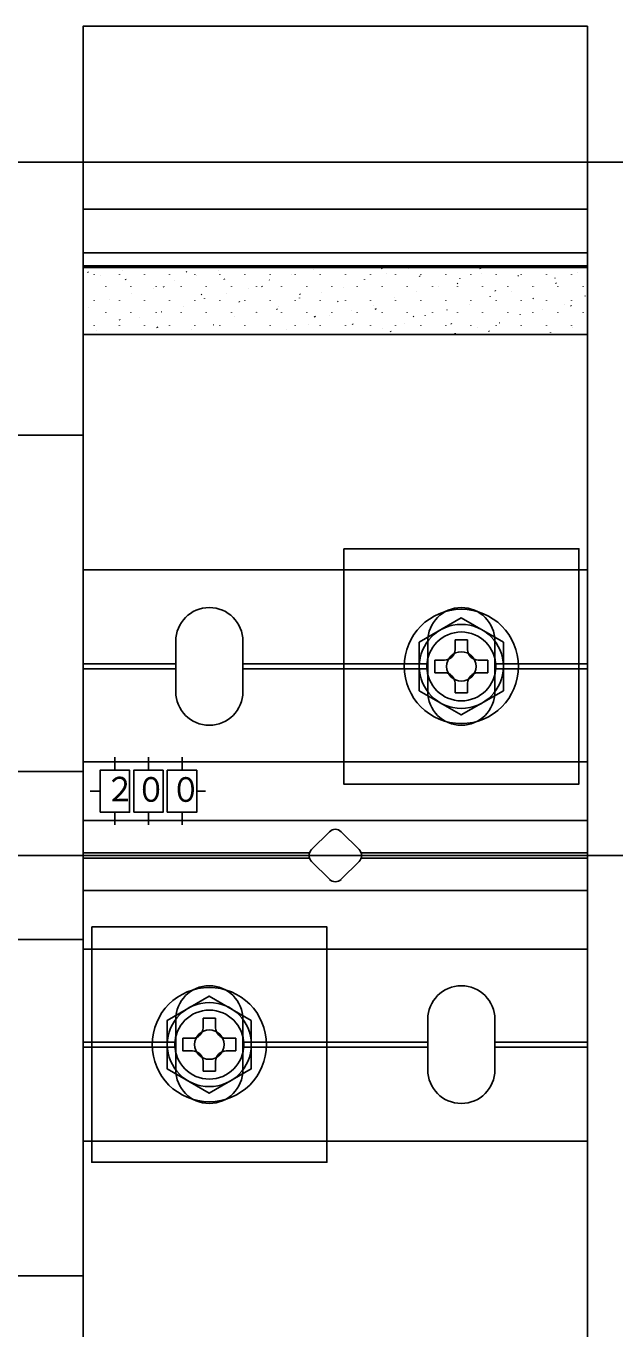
# Model space of a CAD drawing. Units: millimetres, scale not verified. Extents: x -1312 to 1312, y -1950 to 1938.
# Drawn here: x 358.5 to 428.6, y -595.1 to -440.1 of the extents above; entities that cross this region are included whole.
import ezdxf
from ezdxf.enums import TextEntityAlignment as Align

# ---------------------------------------------------------------- set-up
doc = ezdxf.new("R2010")
doc.units = ezdxf.units.MM
doc.header["$LTSCALE"] = 10
doc.layers.add('0-5_YKK_13', color=4, linetype='Continuous')
doc.layers.add('0-8_YSS_K', color=3, linetype='Continuous')
doc.styles.add('ＭＳ ゴシック', font='')
doc.styles.get('ＭＳ ゴシック').set_extended_font_data('MS Gothic')

msp = doc.modelspace()

# ---------------------------------------------------------------- linework, layer by layer
at = {"layer": '0-5_YKK_13'}
for p, q in [((365.29, -461.85), (425.29, -461.85)), ((365.29, -467.05), (425.29, -467.05)), ((365.29, -468.58), (425.29, -468.58)), ((365.29, -476.74), (365.29, -468.58)), ((365.29, -468.77), (425.29, -468.77)), ((365.87, -469.37), (365.81, -469.29)), ((366.59, -469.66), (366.59, -469.61)), ((369.58, -469.66), (369.58, -469.61)), ((370.01, -469.17), (370, -469.16)), ((372.57, -469.66), (372.57, -469.61)), ((375.56, -469.66), (375.56, -469.61)), ((377.6, -469.34), (377.54, -469.25)), ((378.55, -469.66), (378.55, -469.61)), ((378.71, -469.7), (378.71, -469.69)), ((381.34, -469.1), (381.34, -469.09)), ((381.54, -469.66), (381.54, -469.61)), ((384.53, -469.66), (384.53, -469.61)), ((387.52, -469.66), (387.52, -469.61)), ((390.05, -469.62), (390.05, -469.61)), ((390.51, -469.66), (390.51, -469.61)), ((392.68, -469.02), (392.68, -469.01)), ((393.5, -469.66), (393.5, -469.61)), ((396.49, -469.66), (396.49, -469.61)), ((399.48, -469.66), (399.48, -469.61)), ((400.85, -468.95), (400.8, -468.87)), ((401.39, -469.54), (401.38, -469.53)), ((402.47, -469.66), (402.47, -469.61)), ((404.02, -468.94), (404.01, -468.93)), ((405.46, -469.66), (405.46, -469.61)), ((408.45, -469.66), (408.45, -469.61)), ((411.44, -469.66), (411.44, -469.61)), ((412.58, -468.92), (412.53, -468.84)), ((412.72, -469.47), (412.72, -469.46)), ((414.43, -469.66), (414.43, -469.61)), ((415.35, -468.87), (415.35, -468.86)), ((417.09, -469.8), (417.03, -469.72)), ((417.42, -469.66), (417.42, -469.61)), ((420.41, -469.66), (420.41, -469.61)), ((423.4, -469.66), (423.4, -469.61)), ((424.06, -469.39), (424.06, -469.38)), ((367.38, -469.77), (367.37, -469.76)), ((367.97, -471.09), (367.97, -471.04)), ((370.37, -470.26), (370.32, -470.17)), ((370.96, -471.09), (370.96, -471.04)), ((373.95, -471.09), (373.95, -471.04)), ((374.88, -471.14), (374.82, -471.06)), ((376.1, -470.34), (376.1, -470.33)), ((376.94, -471.09), (376.94, -471.04)), ((379.93, -471.09), (379.93, -471.04)), ((382.1, -470.22), (382.05, -470.14)), ((382.92, -471.09), (382.92, -471.04)), ((384.94, -471.24), (384.94, -471.23)), ((385.91, -471.09), (385.91, -471.04)), ((386.6, -471.1), (386.55, -471.02)), ((387.44, -470.27), (387.43, -470.26)), ((388.9, -471.09), (388.9, -471.04)), ((391.89, -471.09), (391.89, -471.04)), ((394.88, -471.09), (394.88, -471.04)), ((396.28, -471.16), (396.28, -471.15)), ((397.87, -471.09), (397.87, -471.04)), ((398.77, -470.19), (398.77, -470.18)), ((400.86, -471.09), (400.86, -471.04)), ((403.85, -471.09), (403.85, -471.04)), ((405.36, -469.84), (405.3, -469.76)), ((406.84, -471.09), (406.84, -471.04)), ((407.62, -471.09), (407.61, -471.08)), ((409.86, -470.72), (409.8, -470.64)), ((409.83, -471.09), (409.83, -471.04)), ((410.11, -470.11), (410.11, -470.1)), ((412.82, -471.09), (412.82, -471.04)), ((415.81, -471.09), (415.81, -471.04)), ((418.8, -471.09), (418.8, -471.04)), ((418.95, -471.01), (418.95, -471)), ((421.45, -470.04), (421.44, -470.03)), ((421.59, -470.69), (421.53, -470.6)), ((421.79, -471.09), (421.79, -471.04)), ((424.78, -471.09), (424.78, -471.04)), ((366.59, -472.7), (366.59, -472.65)), ((368.36, -472.56), (368.36, -472.55)), ((369.58, -472.7), (369.58, -472.65)), ((370.98, -471.92), (370.97, -471.91)), ((372.57, -472.7), (372.57, -472.65)), ((373.61, -471.32), (373.6, -471.31)), ((375.56, -472.7), (375.56, -472.65)), ((378.55, -472.7), (378.55, -472.65)), ((379.38, -472.02), (379.32, -471.94)), ((379.7, -472.49), (379.7, -472.48)), ((381.54, -472.7), (381.54, -472.65)), ((382.31, -471.84), (382.31, -471.83)), ((383.88, -472.91), (383.83, -472.83)), ((384.53, -472.7), (384.53, -472.65)), ((387.52, -472.7), (387.52, -472.65)), ((390.51, -472.7), (390.51, -472.65)), ((391.04, -472.41), (391.03, -472.4)), ((391.11, -471.99), (391.05, -471.91)), ((393.5, -472.7), (393.5, -472.65)), ((393.65, -471.76), (393.65, -471.75)), ((395.61, -472.87), (395.56, -472.79)), ((396.49, -472.7), (396.49, -472.65)), ((399.48, -472.7), (399.48, -472.65)), ((402.37, -472.33), (402.37, -472.32)), ((402.47, -472.7), (402.47, -472.65)), ((404.99, -471.69), (404.98, -471.68)), ((405.46, -472.7), (405.46, -472.65)), ((408.45, -472.7), (408.45, -472.65)), ((411.44, -472.7), (411.44, -472.65)), ((413.71, -472.26), (413.71, -472.25)), ((414.36, -471.61), (414.31, -471.52)), ((414.43, -472.7), (414.43, -472.65)), ((416.32, -471.61), (416.32, -471.6)), ((417.42, -472.7), (417.42, -472.65)), ((418.87, -472.49), (418.81, -472.41)), ((420.41, -472.7), (420.41, -472.65)), ((423.4, -472.7), (423.4, -472.65)), ((425.05, -472.18), (425.04, -472.17)), ((365.87, -473.54), (365.87, -473.53)), ((367.97, -474.13), (367.97, -474.08)), ((370.96, -474.13), (370.96, -474.08)), ((373.95, -474.13), (373.95, -474.08)), ((374.58, -474.06), (374.57, -474.05)), ((376.94, -474.13), (376.94, -474.08)), ((377.21, -473.46), (377.2, -473.45)), ((379.93, -474.13), (379.93, -474.08)), ((382.92, -474.13), (382.92, -474.08)), ((385.91, -473.98), (385.91, -473.97)), ((385.91, -474.13), (385.91, -474.08)), ((388.38, -473.79), (388.33, -473.71)), ((388.54, -473.39), (388.54, -473.38)), ((388.9, -474.13), (388.9, -474.08)), ((391.89, -474.13), (391.89, -474.08)), ((394.88, -474.13), (394.88, -474.08)), ((397.25, -473.91), (397.25, -473.9)), ((397.87, -474.13), (397.87, -474.08)), ((399.88, -473.31), (399.88, -473.3)), ((400.11, -473.76), (400.06, -473.67)), ((400.86, -474.13), (400.86, -474.08)), ((403.85, -474.13), (403.85, -474.08)), ((406.84, -474.13), (406.84, -474.08)), ((408.59, -473.83), (408.58, -473.82)), ((409.83, -474.13), (409.83, -474.08)), ((411.22, -473.23), (411.21, -473.22)), ((412.82, -474.13), (412.82, -474.08)), ((415.81, -474.13), (415.81, -474.08)), ((417.31, -474.4), (417.31, -474.39)), ((418.8, -474.13), (418.8, -474.08)), ((419.92, -473.75), (419.92, -473.74)), ((421.79, -474.13), (421.79, -474.08)), ((422.55, -473.16), (422.55, -473.15)), ((423.37, -473.38), (423.31, -473.29)), ((424.78, -474.13), (424.78, -474.08)), ((366.59, -475.74), (366.59, -475.69)), ((369.47, -475.68), (369.47, -475.67)), ((369.63, -475.06), (369.58, -474.98)), ((369.58, -475.74), (369.58, -475.69)), ((371.96, -474.71), (371.96, -474.7)), ((372.57, -475.74), (372.57, -475.69)), ((374.14, -475.94), (374.08, -475.86)), ((375.56, -475.74), (375.56, -475.69)), ((378.55, -475.74), (378.55, -475.69)), ((380.81, -475.61), (380.8, -475.6)), ((381.54, -475.74), (381.54, -475.69)), ((383.3, -474.63), (383.3, -474.62)), ((384.53, -475.74), (384.53, -475.69)), ((387.52, -475.74), (387.52, -475.69)), ((390.51, -475.74), (390.51, -475.69)), ((392.14, -475.53), (392.14, -475.52)), ((392.89, -474.68), (392.83, -474.59)), ((393.5, -475.74), (393.5, -475.69)), ((394.64, -474.55), (394.63, -474.54)), ((396.49, -475.74), (396.49, -475.69)), ((397.39, -475.56), (397.34, -475.48)), ((399.48, -475.74), (399.48, -475.69)), ((402.47, -475.74), (402.47, -475.69)), ((403.48, -475.45), (403.48, -475.44)), ((404.62, -474.64), (404.56, -474.56)), ((405.46, -475.74), (405.46, -475.69)), ((405.97, -474.48), (405.97, -474.47)), ((408.45, -475.74), (408.45, -475.69)), ((409.12, -475.53), (409.07, -475.44)), ((411.44, -475.74), (411.44, -475.69)), ((414.43, -475.74), (414.43, -475.69)), ((414.82, -475.38), (414.81, -475.37)), ((417.42, -475.74), (417.42, -475.69)), ((420.41, -475.74), (420.41, -475.69)), ((423.4, -475.74), (423.4, -475.69)), ((423.52, -475.9), (423.52, -475.89)), ((366.84, -476.28), (366.84, -476.27)), ((378.18, -476.2), (378.17, -476.2)), ((389.51, -476.13), (389.51, -476.12)), ((398.24, -476.7), (398.23, -476.69)), ((400.85, -476.05), (400.85, -476.04)), ((401.89, -476.45), (401.84, -476.36)), ((409.57, -476.62), (409.57, -476.61)), ((412.19, -475.97), (412.18, -475.97)), ((413.62, -476.41), (413.57, -476.33)), ((420.91, -476.54), (420.91, -476.53)), ((365.29, -504.75), (425.29, -504.75)), ((411.04, -513.1), (409.54, -513.1)), ((409.54, -513.1), (409.54, -514.25)), ((411.04, -514.25), (411.04, -513.1)), ((376.29, -519.25), (376.29, -513.25)), ((384.29, -519.25), (384.29, -513.25)), ((406.29, -519.25), (406.29, -513.25)), ((414.29, -519.25), (414.29, -513.25)), ((365.29, -515.95), (376.29, -515.95)), ((384.29, -515.95), (406.29, -515.95)), ((408.29, -515.5), (407.14, -515.5)), ((413.44, -515.5), (412.29, -515.5)), ((413.44, -515.5), (413.44, -517)), ((414.29, -515.95), (425.29, -515.95)), ((365.29, -516.55), (376.29, -516.55)), ((384.29, -516.55), (406.29, -516.55)), ((412.29, -517), (413.44, -517)), ((414.29, -516.55), (425.29, -516.55)), ((409.54, -518.25), (409.54, -519.4)), ((411.04, -519.4), (411.04, -518.25)), ((409.54, -519.4), (411.04, -519.4)), ((369.04, -527.04), (369.04, -528.6)), ((373.04, -527.04), (373.04, -528.6)), ((377.04, -527.04), (377.04, -528.6)), ((365.29, -527.6), (425.29, -527.6)), ((367.29, -531.1), (366.12, -531.1)), ((379.83, -531.1), (378.79, -531.1)), ((365.29, -534.6), (425.29, -534.6)), ((369.04, -533.6), (369.04, -535.08)), ((373.04, -533.6), (373.04, -535.08)), ((377.04, -533.6), (377.04, -535.08)), ((392.47, -538.05), (394.59, -535.93)), ((396, -535.93), (398.12, -538.05)), ((392.22, -538.45), (365.29, -538.45)), ((365.29, -539.05), (392.22, -539.05)), ((394.59, -541.58), (392.47, -539.46)), ((398.12, -539.46), (396, -541.58)), ((425.29, -538.45), (398.37, -538.45)), ((398.37, -539.05), (425.29, -539.05)), ((365.29, -542.9), (425.29, -542.9)), ((365.29, -549.9), (425.29, -549.9)), ((381.04, -558.1), (379.54, -558.1)), ((379.54, -558.1), (379.54, -559.25)), ((381.04, -559.25), (381.04, -558.1)), ((376.29, -558.25), (376.29, -564.25)), ((384.29, -558.25), (384.29, -564.25)), ((406.29, -558.25), (406.29, -564.25)), ((414.29, -558.25), (414.29, -564.25)), ((365.29, -560.95), (376.29, -560.95)), ((378.29, -560.5), (377.14, -560.5)), ((383.44, -560.5), (382.29, -560.5)), ((383.44, -560.5), (383.44, -562)), ((384.29, -560.95), (406.29, -560.95)), ((414.29, -560.95), (425.29, -560.95)), ((365.29, -561.55), (376.29, -561.55)), ((382.29, -562), (383.44, -562)), ((384.29, -561.55), (406.29, -561.55)), ((414.29, -561.55), (425.29, -561.55)), ((379.54, -563.25), (379.54, -564.4)), ((381.04, -564.4), (381.04, -563.25)), ((379.54, -564.4), (381.04, -564.4)), ((365.29, -572.75), (425.29, -572.75))]:
    msp.add_line(p, q, dxfattribs=at)
for points in [[(425.29, -440.05), (425.29, -637.45), (365.29, -637.45), (365.29, -440.05)], [(365.29, -488.75), (365.29, -528.75), (325.29, -528.75), (325.29, -488.75)], [(396.29, -502.25), (396.29, -530.25), (424.29, -530.25), (424.29, -502.25)], [(415.29, -513.37), (410.29, -510.48), (405.29, -513.37), (405.29, -519.14), (410.29, -522.03), (415.29, -519.14)], [(367.29, -533.6), (370.79, -533.6), (370.79, -528.6), (367.29, -528.6)], [(371.29, -533.6), (374.79, -533.6), (374.79, -528.6), (371.29, -528.6)], [(375.29, -533.6), (378.79, -533.6), (378.79, -528.6), (375.29, -528.6)], [(366.29, -547.25), (366.29, -575.25), (394.29, -575.25), (394.29, -547.25)], [(365.29, -548.75), (365.29, -588.75), (325.29, -588.75), (325.29, -548.75)], [(385.29, -558.37), (380.29, -555.48), (375.29, -558.37), (375.29, -564.14), (380.29, -567.03), (385.29, -564.14)]]:
    msp.add_lwpolyline(points, close=True, dxfattribs=at)
for points in [[(425.29, -468.58), (425.29, -476.74), (365.29, -476.74)], [(407.14, -515.5), (407.14, -517), (408.29, -517)], [(377.14, -560.5), (377.14, -562), (378.29, -562)]]:
    msp.add_lwpolyline(points, dxfattribs=at)
for centre, radius in [((410.29, -516.25), 6.8), ((410.29, -516.25), 5), ((410.29, -516.25), 4.1), ((410.29, -516.25), 1.75), ((380.29, -561.25), 6.8), ((380.29, -561.25), 5), ((380.29, -561.25), 4.1), ((380.29, -561.25), 1.75)]:
    msp.add_circle(centre, radius, dxfattribs=at)
for centre, radius, start, end in [((380.29, -513.25), 4, 0, 180), ((410.29, -513.25), 4, 0, 180), ((408.29, -514.25), 1.25, 270, 0), ((412.29, -514.25), 1.25, 180, 270), ((408.29, -518.25), 1.25, 0, 90), ((412.29, -518.25), 1.25, 90, 180), ((380.29, -519.25), 4, 180, 0), ((410.29, -519.25), 4, 180, 0), ((395.29, -536.63), 1, 45, 135), ((393.17, -538.75), 1, 135, 225), ((397.41, -538.75), 1, 315, 45), ((395.29, -540.88), 1, 225, 315), ((380.29, -558.25), 4, 0, 180), ((410.29, -558.25), 4, 0, 180), ((378.29, -559.25), 1.25, 270, 0), ((382.29, -559.25), 1.25, 180, 270), ((378.29, -563.25), 1.25, 0, 90), ((382.29, -563.25), 1.25, 90, 180), ((380.29, -564.25), 4, 180, 0), ((410.29, -564.25), 4, 180, 0)]:
    msp.add_arc(centre, radius, start, end, dxfattribs=at)
at = {"layer": '0-8_YSS_K'}
for p, q in [((-67.21, -456.25), (1136.52, -456.25)), ((15.29, -538.75), (1139.52, -538.75))]:
    msp.add_line(p, q, dxfattribs=at)

# ---------------------------------------------------------------- texts
at = {"layer": '0-5_YKK_13', "style": 'ＭＳ ゴシック', "width": 0.9}
for s, p in [('２', (367.86, -533.19)), ('０', (371.55, -533.23)), ('０', (375.69, -533.24))]:
    msp.add_text(s, height=2.93, dxfattribs=at).set_placement(p, align=Align.BOTTOM_LEFT)

doc.saveas('drawing.dxf')
